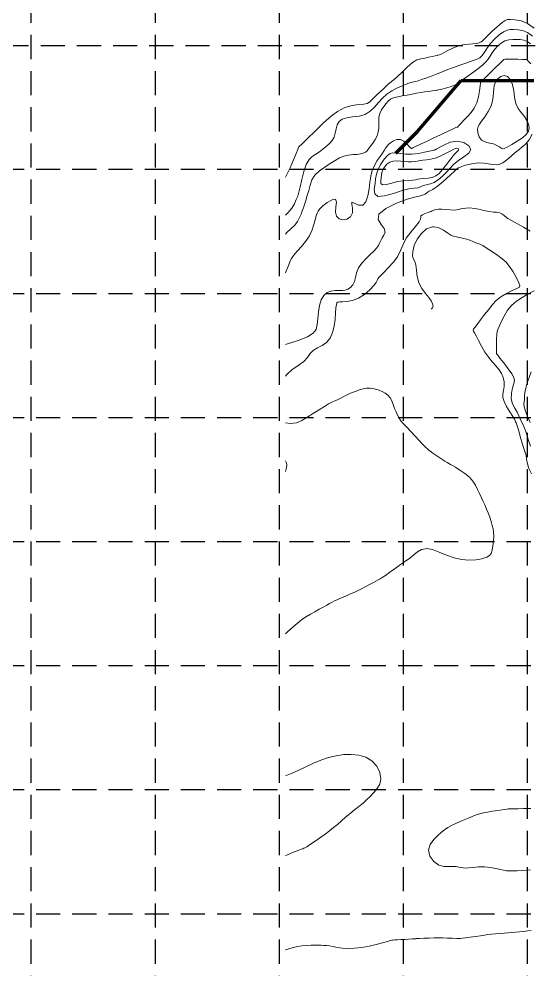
# Model space of a CAD drawing. Header units: inches. Extents: x 45655 to 51424, y 20024 to 23633.
# Drawn here: x 47181 to 47551, y 22598 to 23288 of the extents above; entities that cross this region are included whole.
import ezdxf

# ---------------------------------------------------------------- set-up
doc = ezdxf.new("R2010")
doc.units = ezdxf.units.IN
doc.header["$MEASUREMENT"] = 0
doc.linetypes.add('HIDDEN', pattern=[0.375, 0.25, -0.125])
doc.layers.add('CREEK', color=5, linetype='Continuous', lineweight=211)
doc.layers.add('CTR', color=43, linetype='Continuous', lineweight=9)
doc.layers.add('GRID', color=254, linetype='HIDDEN')

msp = doc.modelspace()

# ---------------------------------------------------------------- linework, layer by layer
at = {"layer": 'CREEK'}
for p, q in [((47469.66, 23206.03), (47501.3, 23242.91)), ((47501.3, 23242.91), (47554.03, 23242.91)), ((47453.84, 23190.22), (47469.66, 23206.03))]:
    msp.add_line(p, q, dxfattribs=at)
at = {"layer": 'CTR'}
for points, elevation in [([(47373.93, 23172.88), (47374.62, 23174.26), (47377.17, 23179.68), (47379.71, 23185.32), (47381.74, 23190.02), (47382.92, 23192.9), (47383.43, 23194.28), (47383.62, 23194.85), (47383.75, 23195.13), (47383.91, 23195.29), (47384.06, 23195.4), (47384.31, 23195.6), (47385.16, 23196.37), (47387.18, 23198.26), (47390.64, 23201.56), (47394.68, 23205.43), (47398.1, 23208.75), (47400.11, 23210.78), (47401.5, 23212.2), (47403.48, 23214.05), (47406.94, 23217.03), (47411.6, 23220.45), (47416.88, 23223.32), (47422.23, 23224.86), (47427.07, 23225.45), (47430.81, 23225.72), (47433.2, 23226.23), (47434.99, 23227.41), (47437.22, 23229.6), (47440.65, 23232.98), (47444.62, 23236.78), (47448.22, 23240.05), (47450.78, 23242.14), (47452.83, 23243.72), (47455.18, 23245.8), (47458.42, 23249.03), (47462.2, 23252.75), (47465.95, 23255.93), (47469.24, 23257.83), (47472.14, 23258.76), (47474.91, 23259.26), (47477.66, 23259.81), (47480.26, 23260.38), (47482.42, 23260.84), (47484.05, 23261.17), (47484.2, 23261.22), (47485.64, 23261.64), (47487.86, 23262.64), (47491.15, 23264.37), (47495.18, 23266.38), (47499.42, 23268.07), (47503.41, 23268.98), (47506.98, 23269.33), (47510.03, 23269.5), (47512.48, 23269.8), (47514.37, 23270.28), (47515.74, 23270.89), (47516.75, 23271.7), (47517.98, 23272.99), (47520.12, 23275.18), (47523.56, 23278.42), (47527.54, 23281.99), (47531.02, 23284.95), (47533.28, 23286.58), (47535, 23287.16), (47537.15, 23287.17), (47540.49, 23286.95), (47544.79, 23286.16), (47549.54, 23284.25), (47554.25, 23280.98)], 576), ([(47373.93, 23145.29), (47375.9, 23147.23), (47378.38, 23150.44), (47380.3, 23153.61), (47381.73, 23156.53), (47382.77, 23159.14), (47383.64, 23162.01), (47384.55, 23165.89), (47385.7, 23171.2), (47387.15, 23177.02), (47388.9, 23182.12), (47390.99, 23185.56), (47393.32, 23187.79), (47395.84, 23189.5), (47398.46, 23191.29), (47401.08, 23193.24), (47403.59, 23195.25), (47405.87, 23197.27), (47407.79, 23199.45), (47409.18, 23201.96), (47410, 23204.87), (47410.6, 23207.93), (47411.42, 23210.77), (47412.84, 23213.1), (47415.08, 23214.85), (47418.3, 23215.98), (47422.54, 23216.58), (47427.22, 23217.19), (47431.67, 23218.4), (47435.37, 23220.68), (47438.47, 23223.71), (47441.32, 23226.99), (47444.22, 23230.1), (47447.4, 23232.93), (47451.03, 23235.46), (47455.18, 23237.65), (47459.26, 23239.42), (47462.6, 23240.68), (47464.71, 23241.4), (47465.98, 23241.76), (47467.02, 23241.99), (47468.36, 23242.32), (47470.18, 23242.83), (47472.61, 23243.59), (47475.69, 23244.65), (47479.14, 23245.9), (47482.61, 23247.23), (47483.87, 23247.73), (47485.83, 23248.52), (47488.8, 23249.73), (47491.59, 23250.85), (47494.31, 23251.9), (47497.15, 23252.93), (47500.3, 23254.04), (47503.86, 23255.28), (47507.46, 23256.52), (47510.62, 23257.59), (47512.98, 23258.4), (47514.77, 23259.31), (47516.33, 23260.78), (47517.97, 23263.13), (47519.93, 23266.16), (47522.44, 23269.56), (47525.56, 23272.98), (47528.94, 23276.05), (47532.06, 23278.33), (47534.6, 23279.55), (47536.87, 23279.96), (47539.32, 23279.95), (47542.32, 23279.78), (47545.74, 23279.16), (47549.38, 23277.72), (47552.98, 23275.21)], 574), ([(47483.57, 23235.82), (47483.64, 23235.83), (47487.3, 23236.65), (47490.99, 23237.69), (47494.16, 23238.7), (47496.42, 23239.53), (47497.88, 23240.2), (47498.87, 23240.78), (47499.68, 23241.38), (47500.87, 23242.31), (47503, 23243.91), (47506.42, 23246.38), (47510.47, 23249.3), (47514.28, 23252.11), (47517.14, 23254.42), (47519.2, 23256.4), (47520.8, 23258.39), (47522.26, 23260.64), (47523.8, 23263.09), (47525.61, 23265.61), (47527.82, 23268.04), (47530.36, 23270.16), (47533.1, 23271.71), (47535.91, 23272.51), (47538.74, 23272.76), (47541.5, 23272.73), (47544.15, 23272.59), (47546.71, 23272.18), (47549.22, 23271.18), (47551.69, 23269.44)], 572), ([(47373.93, 23131.5), (47374.97, 23132.72), (47377.85, 23135.3), (47380.59, 23137.91), (47382.63, 23140.69), (47384.08, 23143.48), (47385.14, 23146.07), (47386.03, 23148.32), (47386.86, 23150.5), (47387.73, 23152.97), (47388.71, 23155.98), (47389.72, 23159.47), (47390.71, 23163.22), (47391.67, 23167.07), (47393, 23170.84), (47395.16, 23174.34), (47398.45, 23177.44), (47402.41, 23180.19), (47406.39, 23182.67), (47409.91, 23184.94), (47413.11, 23186.84), (47416.27, 23188.19), (47419.58, 23188.89), (47422.87, 23189.17), (47425.86, 23189.33), (47428.35, 23189.66), (47430.32, 23190.2), (47431.86, 23190.98), (47433.06, 23192.04), (47434.17, 23193.45), (47435.47, 23195.29), (47437.16, 23197.59), (47438.93, 23200.2), (47440.37, 23202.93), (47441.19, 23205.62), (47441.52, 23208.26), (47441.55, 23210.9), (47441.52, 23213.56), (47441.68, 23216.26), (47442.32, 23218.97), (47443.59, 23221.67), (47445.21, 23224.16), (47446.79, 23226.24), (47448.07, 23227.71), (47449.13, 23228.74), (47450.17, 23229.48), (47451.41, 23230.1), (47453.06, 23230.67), (47455.38, 23231.22), (47458.47, 23231.78), (47462.05, 23232.37), (47465.66, 23233.01), (47468.95, 23233.68), (47471.96, 23234.31), (47474.78, 23234.79), (47477.54, 23235.08), (47480.42, 23235.35), (47483.57, 23235.82)], 572), ([(47551.24, 23133.6), (47546.52, 23136.6), (47542.13, 23139.1), (47538.31, 23141.14), (47535.23, 23142.92), (47532.96, 23144.56), (47531.3, 23145.92), (47529.95, 23146.84), (47528.64, 23147.23), (47527.01, 23147.33), (47524.73, 23147.49), (47521.55, 23148), (47517.85, 23148.74), (47514.07, 23149.52), (47510.63, 23150.14), (47507.53, 23150.49), (47504.66, 23150.45), (47501.97, 23149.99), (47499.28, 23149.38), (47496.45, 23149), (47493.39, 23149.08), (47490.27, 23149.43), (47487.38, 23149.7), (47484.91, 23149.66), (47482.91, 23149.36), (47481.42, 23148.92), (47480.35, 23148.46), (47479.62, 23148.05), (47479.07, 23147.74), (47478.5, 23147.57), (47477.75, 23147.39), (47476.58, 23147.04), (47474.93, 23146.41), (47473.25, 23145.6), (47472.15, 23144.71), (47471.94, 23143.79), (47471.85, 23142.49), (47470.83, 23140.35), (47468.21, 23137.08), (47464.71, 23132.97), (47461.44, 23128.48), (47459.15, 23123.99), (47457.34, 23119.56), (47455.17, 23115.16), (47452.03, 23110.87), (47448.47, 23106.96), (47445.24, 23103.79), (47442.98, 23101.6), (47441.57, 23100.14), (47440.78, 23099.04), (47440.29, 23097.92), (47439.56, 23096.43), (47437.95, 23094.24), (47435.06, 23091.16), (47431.18, 23087.83), (47426.79, 23085.03), (47422.37, 23083.38), (47418.36, 23082.66), (47415.2, 23082.43), (47413.22, 23082.35), (47412.14, 23082.26), (47411.54, 23082.05), (47411.12, 23081.58), (47410.77, 23080.43), (47410.5, 23078.13), (47410.27, 23074.37), (47409.91, 23069.68), (47409.23, 23064.73), (47408.06, 23060.12), (47406.26, 23056.15), (47403.72, 23053), (47400.47, 23050.74), (47397.02, 23048.96), (47393.99, 23047.13), (47391.8, 23044.81), (47389.8, 23042.09), (47387.07, 23039.15), (47383.07, 23036.1), (47378.6, 23032.98), (47374.82, 23029.76), (47373.93, 23028.44)], 572), ([(47552.22, 22957.53), (47550.36, 22961.44), (47549.33, 22965.01), (47548.81, 22968.2), (47548.35, 22971.09), (47547.58, 22973.79), (47546.55, 22976.62), (47545.44, 22979.9), (47544.37, 22983.8), (47543.39, 22987.77), (47542.52, 22991.1), (47541.77, 22993.27), (47541.18, 22994.52), (47540.78, 22995.28), (47540.51, 22996.02), (47540.01, 22997.2), (47538.82, 22999.29), (47536.72, 23002.56), (47534.31, 23006.43), (47532.4, 23010.12), (47531.59, 23013.05), (47531.63, 23015.52), (47532.03, 23018.05), (47532.38, 23021.03), (47532.39, 23024.27), (47531.87, 23027.46), (47530.68, 23030.34), (47528.89, 23033.05), (47526.62, 23035.78), (47524.04, 23038.73), (47521.31, 23042.03), (47518.59, 23045.83), (47516.05, 23050.13), (47513.86, 23054.33), (47512.12, 23057.75), (47510.95, 23059.88), (47510.32, 23061.04), (47510.13, 23061.78), (47510.37, 23062.59), (47511.2, 23063.89), (47512.82, 23066.04), (47515.32, 23069.25), (47518.31, 23073.1), (47521.32, 23076.96), (47524.01, 23080.4), (47526.72, 23083.39), (47530.01, 23086.08), (47534.12, 23088.54), (47538.37, 23090.63), (47541.78, 23092.17), (47543.63, 23093.15), (47543.96, 23094.24), (47543.1, 23096.27), (47541.33, 23099.79), (47538.99, 23104.07), (47536.43, 23108.11), (47533.87, 23111.18), (47531.14, 23113.6), (47527.93, 23115.93), (47524.11, 23118.57), (47520.22, 23121.17), (47516.96, 23123.18), (47514.83, 23124.24), (47513.52, 23124.67), (47512.53, 23124.96), (47511.37, 23125.5), (47509.78, 23126.26), (47507.48, 23127.13), (47504.39, 23128.01), (47501.01, 23128.81), (47497.99, 23129.5), (47495.79, 23130.07), (47493.92, 23130.87), (47491.67, 23132.25), (47488.53, 23134.35), (47484.67, 23136.28), (47481.12, 23136.8), (47480.46, 23136.89), (47476.25, 23135.35), (47472.42, 23132.06), (47469.32, 23127.78), (47467.27, 23123.2), (47466.22, 23118.92), (47466.08, 23115.53), (47466.68, 23113.33), (47467.63, 23111.55), (47468.49, 23109.16), (47468.98, 23105.44), (47469.51, 23100.84), (47470.65, 23096.16), (47472.76, 23092), (47475.38, 23088.47), (47477.85, 23085.48), (47479.62, 23083.01), (47479.78, 23082.68), (47480.63, 23080.97), (47480.93, 23079.34), (47480.58, 23078.06), (47479.7, 23077.26), (47479.64, 23077.24)], 574), ([(47551.49, 22977.8), (47550.14, 22981.76), (47549.14, 22985.24), (47548.23, 22988.24), (47547.25, 22990.82), (47546.19, 22993.11), (47545.18, 22995.28), (47544.21, 22997.48), (47543.16, 22999.82), (47541.84, 23002.38), (47540.16, 23005.26), (47538.59, 23008.48), (47537.67, 23012.09), (47537.8, 23016.05), (47538.58, 23019.9), (47539.47, 23023.12), (47539.95, 23025.42), (47539.62, 23027.45), (47538.16, 23030.09), (47535.45, 23033.91), (47532.23, 23038.13), (47529.46, 23041.66), (47527.87, 23043.66), (47527.22, 23044.49), (47527.04, 23044.72), (47526.95, 23045), (47526.88, 23045.85), (47526.86, 23047.84), (47526.91, 23051.25), (47527.03, 23055.24), (47527.19, 23058.65), (47527.4, 23060.78), (47527.86, 23062.32), (47528.77, 23064.4), (47530.3, 23067.81), (47532.4, 23072.05), (47534.99, 23076.31), (47538.01, 23079.93), (47541.49, 23082.97), (47545.51, 23085.64), (47549.99, 23088.11), (47554.34, 23090.28)], 572), ([(47373.93, 22841.57), (47374.9, 22842.47), (47377.82, 22845.17), (47380.82, 22847.89), (47383.73, 22850.36), (47386.44, 22852.39), (47389.11, 22854.13), (47391.95, 22855.8), (47395.08, 22857.56), (47398.3, 22859.35), (47401.27, 22861), (47403.76, 22862.4), (47405.86, 22863.56), (47407.71, 22864.54), (47409.48, 22865.43), (47411.44, 22866.34), (47413.88, 22867.41), (47417, 22868.76), (47420.64, 22870.36), (47424.55, 22872.14), (47428.45, 22874.02), (47432.09, 22875.86), (47435.23, 22877.5), (47437.66, 22878.79), (47439.53, 22879.8), (47441.06, 22880.63), (47442.45, 22881.41), (47444.12, 22882.41), (47446.42, 22883.97), (47449.62, 22886.27), (47453.39, 22889.03), (47457.25, 22891.81), (47460.82, 22894.31), (47464.06, 22896.58), (47467, 22898.81), (47469.75, 22901.06), (47472.65, 22902.82), (47475.34, 22903.32), (47476.11, 22903.47), (47480.44, 22902.63), (47485.43, 22900.79), (47490.77, 22898.64), (47496.18, 22896.78), (47501.57, 22895.51), (47506.86, 22894.96), (47511.93, 22895.22), (47516.4, 22896.07), (47519.85, 22897.2), (47521.97, 22898.38), (47523.11, 22899.92), (47523.74, 22902.17), (47524.27, 22905.35), (47524.68, 22908.99), (47524.89, 22912.46), (47524.83, 22915.3), (47524.49, 22917.75), (47523.89, 22920.26), (47523.05, 22923.14), (47522.06, 22926.25), (47520.95, 22929.3), (47519.8, 22932.1), (47518.61, 22934.75), (47517.36, 22937.45), (47516.07, 22940.33), (47514.69, 22943.35), (47513.26, 22946.39), (47511.7, 22949.4), (47509.79, 22952.35), (47507.25, 22955.22), (47503.95, 22957.96), (47500.39, 22960.41), (47497.26, 22962.36), (47495.02, 22963.67), (47493.5, 22964.52), (47492.31, 22965.17), (47491.11, 22965.88), (47489.55, 22966.84), (47487.33, 22968.25), (47484.28, 22970.25), (47480.87, 22972.57), (47477.75, 22974.89), (47477.12, 22975.44), (47475.34, 22976.99), (47473.26, 22979.15), (47470.92, 22981.75), (47467.91, 22985.01), (47464.6, 22988.51), (47461.57, 22991.68), (47459.26, 22994.12), (47457.56, 22996.07), (47456.23, 22997.95), (47455.09, 23000.1), (47454.04, 23002.53), (47453.04, 23005.14), (47452.07, 23007.86), (47451, 23010.49), (47449.75, 23012.81), (47448.2, 23014.68), (47446.27, 23016.16), (47443.92, 23017.4), (47441.16, 23018.47), (47438.19, 23019.31), (47435.3, 23019.78), (47432.7, 23019.8), (47430.18, 23019.38), (47427.46, 23018.56), (47424.37, 23017.39), (47421.14, 23016.03), (47418.13, 23014.64), (47415.6, 23013.4), (47413.46, 23012.33), (47411.53, 23011.4), (47409.64, 23010.6), (47407.57, 23009.67), (47405.1, 23008.37), (47402.11, 23006.54), (47398.93, 23004.47), (47396, 23002.55), (47393.57, 23001.05), (47391.36, 22999.74), (47388.86, 22998.24), (47385.7, 22996.39), (47381.89, 22994.75), (47377.51, 22994.12), (47373.93, 22994.68)], 576), ([(47373.93, 22966.95), (47374.49, 22966.15), (47374.94, 22964.34), (47374.62, 22962.11), (47373.93, 22959.27)], 576), ([(47373.93, 22680.67), (47375.33, 22681.28), (47379.75, 22683.08), (47383.16, 22684.42), (47385.3, 22685.25), (47386.49, 22685.7), (47387.23, 22685.99), (47388, 22686.36), (47389.24, 22687.07), (47391.39, 22688.44), (47394.7, 22690.68), (47398.66, 22693.42), (47402.56, 22696.21), (47405.87, 22698.71), (47408.74, 22701), (47411.5, 22703.33), (47414.41, 22705.87), (47417.49, 22708.55), (47420.69, 22711.24), (47423.94, 22713.87), (47427.14, 22716.41), (47430.11, 22718.85), (47432.76, 22721.25), (47435.23, 22723.68), (47437.69, 22726.26), (47438.16, 22726.79), (47440.19, 22729.11), (47442.22, 22732.41), (47443.1, 22736.34), (47442.37, 22740.95), (47440.11, 22745.61), (47436.62, 22749.56), (47432.16, 22752.2), (47427.06, 22753.63), (47421.63, 22754.13), (47416.12, 22753.96), (47410.61, 22753.18), (47405.11, 22751.82), (47399.61, 22749.97), (47394.11, 22747.71), (47388.6, 22745.19), (47383.06, 22742.55), (47377.53, 22740.04), (47373.93, 22738.68)], 576), ([(47551.81, 22714.8), (47549.71, 22714.86), (47546.45, 22714.82), (47542.68, 22714.73), (47539.37, 22714.66), (47537.26, 22714.64), (47536.08, 22714.65), (47535.34, 22714.61), (47534.55, 22714.48), (47533.29, 22714.24), (47531.16, 22713.89), (47527.91, 22713.42), (47524.09, 22712.87), (47520.41, 22712.32), (47517.4, 22711.76), (47514.8, 22711.1), (47512.19, 22710.26), (47509.2, 22709.11), (47505.83, 22707.73), (47502.21, 22706.15)], 576), ([(47502.21, 22706.15), (47498.46, 22704.5), (47494.86, 22702.8), (47491.73, 22701.13), (47489.24, 22699.51), (47487.01, 22697.7), (47484.5, 22695.38), (47481.47, 22692.32), (47478.76, 22688.65), (47477.54, 22684.55), (47478.6, 22680.3), (47481.38, 22676.51), (47485.02, 22673.84), (47488.72, 22672.75), (47492.18, 22672.69), (47495.22, 22672.91), (47497.68, 22672.78), (47499.66, 22672.39), (47501.29, 22671.98), (47502.76, 22671.73), (47504.43, 22671.69), (47506.74, 22671.86), (47509.97, 22672.18), (47513.9, 22672.45), (47518.22, 22672.46), (47522.57, 22672.01), (47526.56, 22671.3), (47529.77, 22670.6), (47531.94, 22670.13), (47533.31, 22669.85), (47534.23, 22669.7), (47535.13, 22669.63), (47536.43, 22669.62), (47538.6, 22669.66), (47541.88, 22669.77), (47545.65, 22669.93), (47549.11, 22670.11), (47551.66, 22670.29)], 576), ([(47373.93, 22612.37), (47374.2, 22612.44), (47376.99, 22613.25), (47379.8, 22614.01), (47382.71, 22614.65), (47385.82, 22615.17), (47389.13, 22615.49), (47392.4, 22615.64), (47395.37, 22615.71), (47397.81, 22615.71), (47399.87, 22615.67), (47401.77, 22615.57), (47403.72, 22615.42), (47405.87, 22615.16), (47408.38, 22614.73), (47411.38, 22614.13), (47414.95, 22613.57), (47419.13, 22613.28), (47423.93, 22613.46), (47429.14, 22614.08), (47434.52, 22615.05), (47439.75, 22616.26), (47444.35, 22617.48), (47447.82, 22618.46), (47449.84, 22619.03), (47450.94, 22619.29), (47451.84, 22619.39), (47453.16, 22619.51), (47455.02, 22619.65), (47457.47, 22619.81), (47460.44, 22619.96), (47463.44, 22620.12), (47465.91, 22620.25), (47467.51, 22620.36), (47468.33, 22620.42), (47468.89, 22620.46), (47470.97, 22620.58), (47474.3, 22620.72), (47478.2, 22620.85), (47481.64, 22620.97), (47483.94, 22621.03), (47485.71, 22621.04), (47487.93, 22620.97), (47491.22, 22620.85), (47494.97, 22620.72), (47498.27, 22620.62), (47500.48, 22620.6), (47502.23, 22620.72), (47504.46, 22621.01), (47507.77, 22621.49), (47511.69, 22622.07), (47515.39, 22622.62), (47518.3, 22623.05), (47520.74, 22623.39), (47523.24, 22623.69), (47526.21, 22623.98), (47529.44, 22624.27), (47532.6, 22624.51), (47535.46, 22624.71), (47538.13, 22624.9), (47540.81, 22625.12), (47543.66, 22625.43), (47546.57, 22625.76), (47549.4, 22626.06), (47552.04, 22626.27)], 574)]:
    msp.add_lwpolyline(points, dxfattribs=dict(at, elevation=elevation))
at = {"layer": 'CTR', "color": 5}
for points, elevation in [([(47373.93, 23103.48), (47374.45, 23104.67), (47375.57, 23107.64), (47376.5, 23110.08), (47377.32, 23112.05), (47378.19, 23113.74), (47379.22, 23115.34), (47380.63, 23117.15), (47382.67, 23119.48), (47385.45, 23122.55), (47388.49, 23126.24), (47391.23, 23130.34), (47393.22, 23134.6), (47394.52, 23138.6), (47395.38, 23141.86), (47395.97, 23144.07), (47396.46, 23145.54), (47396.92, 23146.75), (47397.54, 23148.1), (47398.69, 23149.79), (47400.85, 23151.93), (47404.16, 23154.44), (47407.68, 23156.42), (47410.18, 23156.79), (47410.82, 23154.8), (47410.42, 23151.31), (47410.13, 23147.54), (47410.93, 23144.5), (47412.78, 23142.53), (47415.38, 23141.8), (47418.38, 23142.38), (47421.05, 23144.15), (47422.58, 23146.88), (47422.54, 23150.23), (47421.91, 23153.22), (47422.05, 23154.69), (47423.92, 23154.02), (47426.88, 23152.64), (47429.9, 23152.46), (47432.14, 23154.92), (47433.62, 23159.3), (47434.52, 23164.39), (47435.08, 23169.2), (47435.68, 23173.57), (47436.7, 23177.63), (47438.4, 23181.42), (47440.49, 23184.85), (47442.52, 23187.82), (47444.14, 23190.26), (47445.39, 23192.23), (47446.43, 23193.83), (47447.4, 23195.2), (47448.54, 23196.46), (47450.09, 23197.76), (47452.2, 23199.11), (47454.71, 23200.1), (47457.34, 23200.14), (47459.83, 23198.9), (47461.99, 23196.98), (47463.61, 23195.19), (47464.56, 23194.16), (47465.02, 23193.76), (47465.22, 23193.7), (47465.45, 23193.75), (47466.25, 23194.1), (47468.25, 23195.04), (47471.82, 23196.75), (47476.58, 23199.01), (47481.91, 23201.53), (47482.73, 23201.91), (47487.2, 23204.02), (47491.9, 23206.21), (47495.42, 23207.86), (47497.39, 23208.78), (47498.18, 23209.15), (47498.41, 23209.21), (47498.53, 23209.2), (47498.63, 23209.17), (47498.7, 23209.17), (47498.77, 23209.26), (47499.08, 23209.66), (47499.91, 23210.57), (47501.47, 23212.17), (47503.58, 23214.34), (47506, 23216.89), (47508.47, 23219.72), (47510.75, 23222.93), (47512.61, 23226.75), (47513.89, 23231.19), (47514.65, 23235.56), (47515.11, 23239.04), (47515.39, 23241), (47515.55, 23241.79), (47515.64, 23241.97), (47515.79, 23242.11), (47516.51, 23242.8), (47518.41, 23244.64), (47521.8, 23247.92), (47525.8, 23251.79), (47529.21, 23255.11), (47531.16, 23257.05), (47531.94, 23257.87), (47532.16, 23258.13), (47532.4, 23258.29), (47533.22, 23258.41), (47535.18, 23258.47), (47538.56, 23258.44), (47542.49, 23258.37), (47545.86, 23258.28), (47547.8, 23258.22), (47548.63, 23258.18), (47548.89, 23258.12), (47549.15, 23257.91), (47549.96, 23257.09), (47551.89, 23255.12)], 568), ([(47530.35, 23193.79), (47529.03, 23194.72), (47527.19, 23195.89), (47524.77, 23196.91), (47521.81, 23197.59), (47518.74, 23198.35), (47516.13, 23199.74), (47514.4, 23202.13), (47513.5, 23205.01), (47513.26, 23207.63), (47513.59, 23209.55), (47514.53, 23211.22), (47516.16, 23213.42), (47518.46, 23216.66), (47520.93, 23220.56), (47522.98, 23224.54), (47524.15, 23228.13), (47524.63, 23231.32), (47524.77, 23234.19), (47524.9, 23236.85), (47525.29, 23239.36), (47526.21, 23241.8), (47527.84, 23244.15), (47530, 23245.96), (47532.42, 23246.64), (47534.86, 23245.78), (47537.02, 23243.48), (47538.58, 23239.96), (47539.43, 23235.55), (47540.01, 23230.8), (47540.95, 23226.36), (47542.69, 23222.72), (47544.93, 23219.67), (47547.19, 23216.87), (47549.05, 23214.03), (47550.27, 23211.21), (47550.69, 23208.54), (47550.11, 23206.12), (47548.48, 23203.81), (47545.75, 23201.45), (47542.01, 23198.94), (47538, 23196.57), (47534.63, 23194.71), (47532.54, 23193.66), (47531.33, 23193.38), (47530.35, 23193.79)], 566), ([(47552.8, 23203.95), (47550.53, 23200), (47547.88, 23196.84), (47545.4, 23194.57), (47543.02, 23192.73), (47540.44, 23190.72), (47537.5, 23188.15), (47534.4, 23185.45), (47531.48, 23183.29), (47528.97, 23182.12), (47526.6, 23181.82), (47524.06, 23182.07), (47521.08, 23182.59), (47517.72, 23183.08), (47514.07, 23183.24), (47510.32, 23182.85), (47506.72, 23182.09), (47503.6, 23181.19), (47501.2, 23180.33), (47499.44, 23179.55), (47498.16, 23178.79), (47497.15, 23177.96), (47495.88, 23176.73), (47493.74, 23174.67), (47490.39, 23171.62), (47486.53, 23168.25), (47483.09, 23165.48), (47481.81, 23164.6), (47480.79, 23163.9), (47479.32, 23163.16), (47478.14, 23162.57), (47476.76, 23161.65), (47475.14, 23160.57), (47473.24, 23159.67), (47470.96, 23159.1), (47467.55, 23158.37), (47462.15, 23156.78), (47454.49, 23153.9), (47446.74, 23150.09), (47441.62, 23145.98), (47441.01, 23142.08), (47443.19, 23138.57), (47445.56, 23135.52), (47446.1, 23132.97), (47445.22, 23130.81), (47443.91, 23128.83), (47442.94, 23126.91), (47442.18, 23125.03), (47441.24, 23123.15), (47439.85, 23121.27), (47437.9, 23119.2), (47435.38, 23116.77), (47432.35, 23113.87), (47429.31, 23110.56), (47426.89, 23107.05), (47425.48, 23103.51), (47424.67, 23100.12), (47423.89, 23097.14), (47422.65, 23094.72), (47421, 23092.91), (47419.15, 23091.67), (47417.23, 23090.98), (47415.14, 23090.69), (47412.7, 23090.62), (47409.86, 23090.58), (47406.86, 23090.2), (47404.03, 23089.09), (47401.67, 23086.94), (47399.83, 23083.79), (47398.55, 23079.79), (47397.8, 23075.12), (47397.33, 23070.31), (47396.87, 23065.93), (47396.03, 23062.43), (47393.97, 23059.56), (47389.76, 23056.95), (47382.98, 23054.33), (47375.27, 23051.93), (47373.93, 23051.56)], 568), ([(47481.87, 23192.47), (47482.47, 23192.73), (47482.5, 23192.75), (47483.61, 23193.34), (47485.72, 23194.55), (47489.1, 23196.4), (47493.45, 23198.15), (47498.32, 23198.86), (47503.13, 23197.87), (47506.83, 23195.64), (47508.28, 23192.88), (47506.75, 23190.22), (47503.27, 23187.64), (47499.35, 23185.03), (47496.11, 23182.3), (47493.42, 23179.46), (47490.76, 23176.52), (47487.81, 23173.59), (47484.7, 23170.98), (47481.92, 23169.17), (47481.7, 23169.02), (47479.04, 23167.98), (47476.76, 23167.5), (47474.87, 23167.11), (47473.29, 23166.49), (47471.72, 23165.76), (47469.8, 23165.15), (47467.15, 23164.78), (47463.46, 23164.27), (47458.45, 23163.12), (47452.12, 23161.09), (47445.73, 23159.22), (47440.85, 23158.77), (47438.6, 23160.65), (47438.29, 23164.14), (47438.81, 23168.13), (47439.28, 23171.74), (47439.88, 23175.1), (47441.06, 23178.55), (47443.08, 23182.28), (47445.56, 23185.84), (47447.93, 23188.59), (47449.82, 23190.06), (47451.61, 23190.51), (47453.89, 23190.32), (47457.07, 23189.9), (47461.06, 23189.54), (47465.59, 23189.55), (47470.36, 23190.09), (47474.81, 23190.93), (47478.28, 23191.7), (47480.33, 23192.13), (47481.34, 23192.34), (47481.87, 23192.47)], 566), ([(47482.02, 23173.33), (47480.3, 23172.58), (47477.28, 23172.04), (47474.19, 23171.82), (47471.6, 23171.65), (47469.81, 23171.34), (47468.32, 23170.95), (47466.35, 23170.63), (47463.37, 23170.47), (47459.53, 23170.23), (47455.24, 23169.64), (47450.91, 23168.55), (47447.08, 23167.52), (47444.34, 23167.28), (47443.11, 23168.31), (47442.94, 23170.22), (47443.23, 23172.42), (47443.49, 23174.41), (47443.81, 23176.25), (47444.46, 23178.15), (47445.62, 23180.2), (47447.3, 23182.15), (47449.46, 23183.64), (47452.04, 23184.4), (47454.82, 23184.6), (47457.61, 23184.46), (47460.22, 23184.21), (47462.72, 23184.01), (47465.26, 23184.02), (47467.93, 23184.31), (47470.69, 23184.76), (47473.47, 23185.16), (47476.24, 23185.41), (47479.2, 23185.78), (47482.35, 23186.59), (47482.58, 23186.65), (47486.51, 23188.24), (47490.44, 23190.18), (47493.74, 23191.95), (47495.9, 23193.13), (47497.19, 23193.73), (47498.06, 23193.89), (47498.82, 23193.73), (47499.41, 23193.37), (47499.64, 23192.94), (47499.34, 23192.42), (47498.36, 23191.42), (47496.55, 23189.41), (47493.89, 23186.1), (47490.79, 23182.12), (47487.79, 23178.38), (47485.23, 23175.57), (47482.87, 23173.7), (47482.02, 23173.33)], 564), ([(47551.32, 22994.86), (47549.43, 22999.23), (47547.99, 23003.14), (47547.11, 23006.3), (47546.84, 23008.52), (47546.95, 23010.05), (47547.15, 23011.3), (47547.22, 23012.61), (47547.3, 23014.3), (47547.57, 23016.63), (47548.22, 23019.77), (47549.25, 23023.53), (47550.59, 23027.58), (47552.16, 23031.62)], 568)]:
    msp.add_lwpolyline(points, dxfattribs=dict(at, elevation=elevation))
at = {"layer": 'GRID', "linetype": 'HIDDEN', "ltscale": 70}
for p, q in [((47189.24, 23538.55), (47189.24, 20388.15)), ((47279.24, 23538.55), (47279.24, 20388.15)), ((47369.24, 23538.55), (47369.24, 20388.15)), ((47459.24, 23538.55), (47459.24, 20388.15)), ((47549.24, 23538.55), (47549.24, 20388.15)), ((45752.56, 23268.26), (51332.56, 23268.26)), ((45749.24, 23178.55), (51329.24, 23178.55)), ((45749.24, 23088.55), (51329.24, 23088.55)), ((45749.24, 22998.55), (51329.24, 22998.55)), ((45749.24, 22908.55), (51329.24, 22908.55)), ((45749.24, 22818.55), (51329.24, 22818.55)), ((45749.24, 22728.55), (51329.24, 22728.55)), ((45749.24, 22638.55), (51329.24, 22638.55))]:
    msp.add_line(p, q, dxfattribs=at)

doc.saveas('drawing.dxf')
